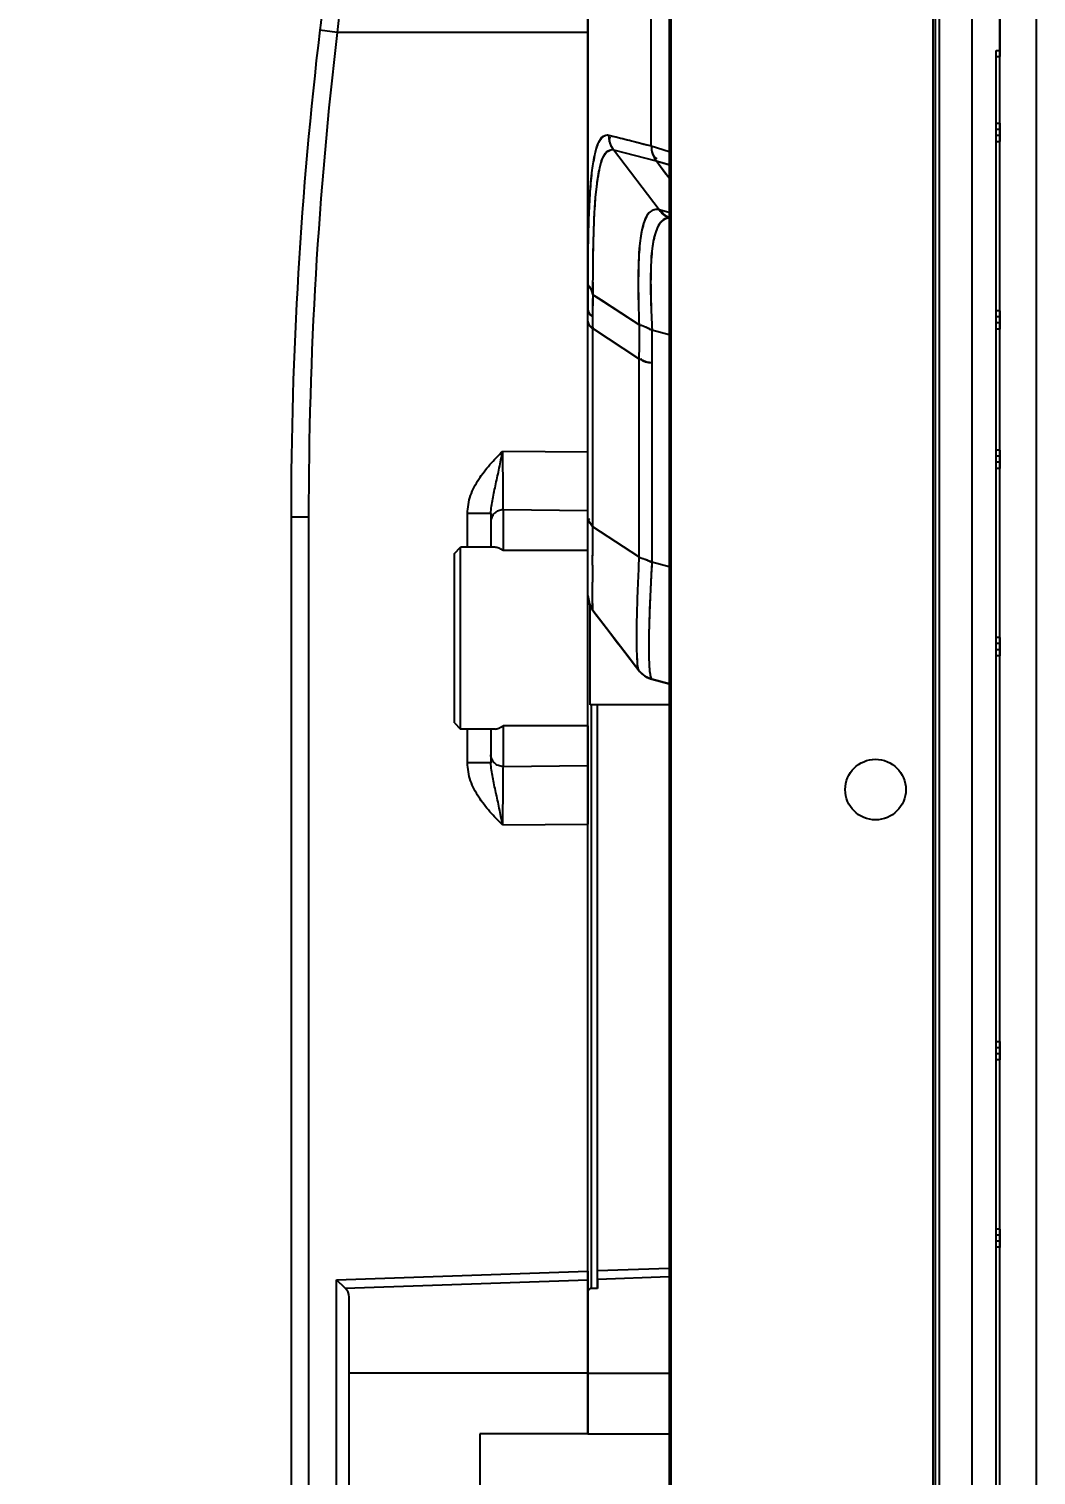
# Model space of a CAD drawing. Header units: millimetres. Extents: x -1070 to 42146, y 1440 to 12921.
# Drawn here: x 5205 to 5288.1, y 3398.7 to 3518.1 of the extents above; entities that cross this region are included whole.
import ezdxf

# ---------------------------------------------------------------- set-up
doc = ezdxf.new("R2010")
doc.units = ezdxf.units.MM
for name, color, linetype in [('02___PRT_ALL_AXES', 7, 'Continuous'), ('DIM', 4, 'Continuous'), ('DW-PLUS-XIANGTI实线CONTINUOUS', 7, 'Continuous')]:
    doc.layers.add(name, color=color, linetype=linetype)
doc.styles.get("Standard").update_dxf_attribs({"font": 'arial.ttf'})
doc.dimstyles.new('ISO-200', dxfattribs={"dimtxt": 30, "dimasz": 25, "dimexe": 1.25, "dimexo": 5, "dimgap": 5, "dimtad": 1, "dimtoh": 1, "dimdec": 1, "dimdsep": 46, "dimtxsty": 'Standard', "dimcen": 2.5, "dimadec": 0, "dimazin": 0, "dimtfac": 1, "dimtdec": 1, "dimtmove": 0, "dimatfit": 3, "dimfxl": 1, "dimarcsym": 0})

# ---------------------------------------------------------------- blocks, each defined once
blk = doc.blocks.new('*D136')
at = {"layer": 'Defpoints', "color": 0, "transparency": 16777216}
for p in [(5277.61, 3662.83), (5117.23, 2872.83), (5277.61, 2872.83)]:
    blk.add_point(p, dxfattribs=at)
at = {"layer": 'DIM', "color": 0, "lineweight": -2, "transparency": 16777216}
for p, q in [((5272.61, 3662.83), (5115.98, 3662.83)), ((5117.23, 3637.83), (5117.23, 2897.83)), ((5272.61, 2872.83), (5115.98, 2872.83))]:
    blk.add_line(p, q, dxfattribs=at)
at = {"layer": 'DIM', "color": 0, "transparency": 16777216}
for points in [[(5113.06, 3637.83), (5121.4, 3637.83), (5117.23, 3662.83)], [(5113.06, 2897.83), (5121.4, 2897.83), (5117.23, 2872.83)]]:
    blk.add_solid(points, dxfattribs=at)
at = {"layer": 'DIM', "color": 0, "lineweight": -3, "transparency": 16777216, "insert": (5092.81, 3267.83), "char_height": 30, "attachment_point": 5, "rotation": 90}
blk.add_mtext('790 [2\'-7 1/8"]', dxfattribs=at)

msp = doc.modelspace()

# ---------------------------------------------------------------- linework, layer by layer
at = {"color": 7, "linetype": 'Continuous', "lineweight": -3}
for p, q in [((5257.809, 3527.642), (5257.809, 3395.326)), ((5256.347, 3508.456), (5256.347, 3527.196)), ((5251.109, 3521.591), (5251.109, 3514.061)), ((5230.422, 3517.826), (5228.985, 3518.003)), ((5251.109, 3517.826), (5230.422, 3517.826)), ((5251.109, 3514.061), (5251.109, 3497.176)), ((5252.849, 3509.353), (5254.481, 3508.937)), ((5254.481, 3508.937), (5256.347, 3508.456)), ((5256.984, 3503.18), (5253.226, 3508.139)), ((5253.23, 3508.142), (5256.744, 3507.232)), ((5256.347, 3508.456), (5257.809, 3508.009)), ((5257.475, 3506.241), (5256.744, 3507.232)), ((5256.744, 3507.232), (5257.812, 3506.914)), ((5257.809, 3505.788), (5257.475, 3506.241)), ((5257.017, 3503.172), (5256.988, 3503.181)), ((5257.304, 3503.096), (5257.017, 3503.172)), ((5257.613, 3503.013), (5257.304, 3503.096)), ((5257.806, 3502.962), (5257.613, 3503.013)), ((5251.109, 3497.176), (5251.109, 3496.175)), ((5251.11, 3496.055), (5251.112, 3496.798)), ((5251.112, 3496.798), (5251.114, 3497.176)), ((5251.109, 3496.175), (5251.109, 3495.224)), ((5251.109, 3495.224), (5251.11, 3496.055)), ((5251.525, 3494.945), (5251.528, 3495.863)), ((5251.669, 3496.083), (5251.529, 3496.175)), ((5251.785, 3496.008), (5251.669, 3496.083)), ((5252.233, 3495.716), (5251.785, 3496.008)), ((5253.109, 3495.145), (5252.233, 3495.716)), ((5251.109, 3494.971), (5251.109, 3495.224)), ((5251.109, 3495.224), (5251.109, 3494.971)), ((5251.109, 3494.808), (5251.109, 3494.971)), ((5251.109, 3494.48), (5251.109, 3494.808)), ((5251.109, 3493.991), (5251.109, 3494.48)), ((5251.522, 3493.374), (5251.524, 3494.185)), ((5251.524, 3494.348), (5251.525, 3494.945)), ((5251.524, 3494.185), (5251.524, 3494.348)), ((5255.341, 3493.691), (5253.109, 3495.145)), ((5251.109, 3493.374), (5251.109, 3493.991)), ((5251.109, 3485.776), (5251.109, 3493.374)), ((5251.522, 3485.776), (5251.522, 3493.374)), ((5255.332, 3490.892), (5251.522, 3493.374)), ((5257.809, 3492.871), (5256.404, 3493.248)), ((5255.332, 3490.892), (5255.332, 3483.357)), ((5256.401, 3490.535), (5256.401, 3483.357)), ((5251.109, 3477.75), (5251.109, 3485.776)), ((5251.522, 3477.75), (5251.522, 3485.776)), ((5251.109, 3483.179), (5244.074, 3483.245)), ((5255.332, 3483.357), (5255.331, 3474.544)), ((5256.401, 3483.357), (5256.401, 3474.098)), ((5226.609, 3477.826), (5226.609, 3358.449)), ((5228.056, 3477.826), (5226.609, 3477.826)), ((5228.056, 3477.826), (5228.056, 3358.449)), ((5243.109, 3478.11), (5241.179, 3478.11)), ((5241.179, 3475.326), (5241.179, 3478.11)), ((5243.109, 3478.11), (5243.109, 3477.447)), ((5243.109, 3477.447), (5243.109, 3475.326)), ((5251.109, 3478.348), (5244.109, 3478.413)), ((5244.109, 3478.413), (5244.109, 3475.07)), ((5251.109, 3477.204), (5251.109, 3477.75)), ((5251.522, 3477.026), (5251.522, 3477.75)), ((5251.109, 3474.309), (5251.109, 3477.204)), ((5251.511, 3475.351), (5251.522, 3477.025)), ((5255.331, 3474.544), (5251.522, 3477.026)), ((5240.109, 3474.826), (5240.609, 3475.326)), ((5240.609, 3467.826), (5240.609, 3475.326)), ((5251.109, 3475.07), (5244.109, 3475.07)), ((5251.504, 3473.849), (5251.511, 3475.351)), ((5240.109, 3469.989), (5240.109, 3474.826)), ((5251.109, 3471.336), (5251.109, 3474.309)), ((5257.809, 3473.721), (5256.401, 3474.098)), ((5251.109, 3471.334), (5251.109, 3471.336)), ((5251.109, 3471.336), (5251.109, 3471.336)), ((5251.109, 3470.057), (5251.109, 3471.334)), ((5251.109, 3471.334), (5251.126, 3471.08)), ((5240.109, 3469.926), (5240.109, 3469.989)), ((5240.109, 3467.826), (5240.109, 3469.926)), ((5251.109, 3467.826), (5251.109, 3470.057)), ((5251.521, 3470.118), (5251.521, 3470.118)), ((5254.356, 3466.426), (5251.522, 3470.118)), ((5240.109, 3465.726), (5240.109, 3467.826)), ((5240.609, 3460.326), (5240.609, 3467.826)), ((5251.109, 3460.581), (5251.109, 3467.826)), ((5240.109, 3465.663), (5240.109, 3465.726)), ((5240.109, 3460.826), (5240.109, 3465.663)), ((5255.048, 3465.524), (5254.356, 3466.426)), ((5255.331, 3465.155), (5255.048, 3465.524)), ((5255.199, 3465.309), (5255.3, 3465.177)), ((5255.276, 3465.222), (5255.3, 3465.176)), ((5255.3, 3465.176), (5255.3, 3465.176)), ((5256.394, 3464.441), (5256.401, 3464.439)), ((5257.809, 3464.062), (5256.401, 3464.439)), ((5251.409, 3415.597), (5251.409, 3462.331)), ((5251.909, 3415.597), (5251.909, 3462.331)), ((5240.109, 3460.826), (5240.609, 3460.326)), ((5241.179, 3457.542), (5241.179, 3460.326)), ((5243.109, 3460.326), (5243.109, 3458.204)), ((5244.109, 3460.581), (5244.109, 3457.238)), ((5251.109, 3460.581), (5244.109, 3460.581)), ((5251.109, 3460.581), (5251.109, 3457.304)), ((5243.109, 3457.542), (5241.179, 3457.542)), ((5243.109, 3458.204), (5243.109, 3457.542)), ((5244.109, 3457.238), (5251.109, 3457.304)), ((5251.109, 3457.304), (5251.109, 3452.473)), ((5244.074, 3452.407), (5251.109, 3452.473)), ((5251.109, 3415.569), (5251.109, 3452.473)), ((5230.374, 3414.845), (5251.109, 3415.569)), ((5251.109, 3415.569), (5251.109, 3414.86)), ((5251.409, 3414.888), (5251.409, 3415.597)), ((5257.809, 3415.803), (5251.909, 3415.597)), ((5251.909, 3415.254), (5251.909, 3415.597)), ((5231.091, 3414.161), (5230.374, 3414.845)), ((5230.374, 3370.807), (5230.374, 3414.845)), ((5231.091, 3414.161), (5251.109, 3414.86)), ((5251.109, 3414.86), (5251.109, 3413.854)), ((5251.409, 3414.154), (5251.409, 3414.888)), ((5251.909, 3414.888), (5251.909, 3415.254)), ((5257.809, 3415.094), (5251.909, 3414.888)), ((5251.909, 3414.888), (5251.909, 3414.154)), ((5231.409, 3372.221), (5231.409, 3413.43)), ((5251.109, 3413.854), (5251.109, 3414.154)), ((5251.109, 3413.854), (5251.109, 3407.154)), ((5251.109, 3413.854), (5251.109, 3407.154)), ((5251.909, 3414.154), (5251.409, 3414.154)), ((5251.109, 3407.154), (5231.409, 3407.154)), ((5251.109, 3402.154), (5251.109, 3407.154)), ((5251.109, 3407.154), (5251.109, 3402.154)), ((5251.109, 3407.154), (5257.809, 3407.154)), ((5242.196, 3402.154), (5242.196, 3383.498)), ((5251.109, 3402.154), (5242.196, 3402.154)), ((5251.109, 3402.154), (5257.809, 3402.154))]:
    msp.add_line(p, q, dxfattribs=at)
at = {"color": 1, "lineweight": -3}
msp.add_lwpolyline([(5285.109, 3767.826), (5288.109, 3767.826), (5288.109, 2767.826), (5285.109, 2767.826)], close=True, dxfattribs=at)
at = {"color": 7, "linetype": 'Continuous', "lineweight": -3}
for points in [[(5251.126, 3471.08), (5251.128, 3471.061), (5251.178, 3470.822)], [(5251.178, 3470.822), (5251.184, 3470.792), (5251.265, 3470.565)], [(5251.265, 3470.565), (5251.276, 3470.534), (5251.387, 3470.32)], [(5251.387, 3470.32), (5251.402, 3470.291), (5251.522, 3470.117)], [(5251.522, 3470.117), (5251.879, 3469.651), (5252.389, 3468.985), (5252.916, 3468.296), (5253.461, 3467.584), (5254.023, 3466.849), (5254.602, 3466.091), (5255.199, 3465.309)], [(5255.3, 3465.177), (5255.386, 3465.072), (5255.523, 3464.933)], [(5255.386, 3465.071), (5255.387, 3465.07), (5255.524, 3464.931)], [(5255.523, 3464.933), (5255.565, 3464.891), (5255.773, 3464.727), (5256.007, 3464.589), (5256.268, 3464.479), (5256.396, 3464.44)], [(5255.524, 3464.931), (5255.566, 3464.889), (5255.678, 3464.802)]]:
    msp.add_lwpolyline(points, dxfattribs=at)
for centre, radius, start, end in [((5567.442, 3477.826), 340.833, 169.93327, 173.23034), ((5567.442, 3477.826), 340.833, 173.23034, 180), ((5567.39, 3477.826), 339.333, 173.23034, 180), ((5391.834, 3495.432), 140.307, 179.69685, 179.82413), ((5252.309, 3495.534), 1.423, 232.28645, 236.47854), ((5768.305, 3490.681), 512.973, 179.66382, 179.97645), ((5772.523, 3491.342), 516.123, 179.78843, 180.08954), ((5750.592, 3471.722), 499.093, 179.75584, 179.91593), ((5253.109, 3471.336), 2, 180, 187.3599), ((5253.109, 3471.336), 2, 187.3599, 194.91394), ((5253.109, 3471.336), 2, 194.91394, 202.7016), ((5253.109, 3471.336), 2, 202.7016, 210.56012), ((5253.109, 3471.336), 2, 210.56012, 217.51524)]:
    msp.add_arc(centre, radius, start, end, dxfattribs=at)
for centre, major_axis, start_param, end_param in [((5230.409, 3413.43), (0, 1), -1.5707963, -0.7511006), ((5251.409, 3413.854), (0.3, 0), 2.2956417, 3.1415927), ((5251.409, 3413.854), (0, 0.3), 0, 0.7248453)]:
    msp.add_ellipse(centre, major_axis=major_axis, ratio=1, start_param=start_param, end_param=end_param, dxfattribs=at)
for points, knots in [([(5242.577, 3577.528), (5242.576, 3577.527), (5242.576, 3577.519), (5242.57, 3577.507), (5242.564, 3577.483), (5242.554, 3577.451), (5242.542, 3577.41), (5242.521, 3577.336), (5242.487, 3577.222), (5242.438, 3577.056), (5242.379, 3576.855), (5242.31, 3576.617), (5242.23, 3576.343), (5242.14, 3576.034), (5242, 3575.55), (5241.801, 3574.858), (5241.535, 3573.924), (5241.233, 3572.855), (5240.899, 3571.653), (5240.534, 3570.322), (5240.141, 3568.866), (5239.564, 3566.688), (5238.791, 3563.684), (5237.827, 3559.76), (5236.821, 3555.443), (5235.796, 3550.772), (5234.775, 3545.788), (5233.78, 3540.537), (5232.829, 3535.064), (5231.636, 3527.48), (5230.872, 3521.71), (5230.422, 3517.826)], [0, 0, 0, 0, 0.0000787, 0.0003146, 0.0007078, 0.001258, 0.0019653, 0.0028294, 0.0050273, 0.0078495, 0.0112936, 0.0153561, 0.0200336, 0.0253215, 0.0312152, 0.0447981, 0.0607344, 0.0789696, 0.0994428, 0.1220881, 0.1468347, 0.1736081, 0.2329214, 0.2993743, 0.3722802, 0.4509255, 0.5345721, 0.6224553, 0.7137814, 0.8077251, 1, 1, 1, 1]), ([(5251.114, 3497.176), (5251.118, 3498.114), (5251.133, 3499.89), (5251.189, 3502.39), (5251.289, 3504.548), (5251.444, 3506.325), (5251.659, 3507.708), (5251.936, 3508.662), (5252.296, 3509.301), (5252.701, 3509.391), (5252.849, 3509.353)], [0, 0, 0, 0, 0.2204488, 0.4176016, 0.5878593, 0.7281085, 0.8372445, 0.9149054, 0.9641306, 1, 1, 1, 1]), ([(5253.227, 3508.138), (5253.17, 3508.222), (5252.955, 3508.59), (5252.837, 3509.026), (5252.849, 3509.353)], [0, 0, 0, 0, 0.2355319, 1, 1, 1, 1]), ([(5251.532, 3496.176), (5251.533, 3497.094), (5251.54, 3498.834), (5251.59, 3501.287), (5251.683, 3503.409), (5251.834, 3505.159), (5252.045, 3506.523), (5252.318, 3507.464), (5252.679, 3508.096), (5253.08, 3508.177), (5253.226, 3508.139)], [0, 0, 0, 0, 0.2194041, 0.4161281, 0.5864609, 0.7269973, 0.8364793, 0.9144198, 0.9638818, 1, 1, 1, 1]), ([(5256.984, 3503.18), (5256.858, 3503.214), (5256.585, 3503.234), (5256.204, 3503.015), (5255.914, 3502.596), (5255.779, 3502.248), (5255.715, 3502.046)], [0, 0, 0, 0, 0.2065494, 0.4107271, 0.6650899, 1, 1, 1, 1]), ([(5255.715, 3502.046), (5255.572, 3501.593), (5255.386, 3500.489), (5255.215, 3497.698), (5255.279, 3495.374), (5255.343, 3493.692)], [0, 0, 0, 0, 0.1699699, 0.3978744, 1, 1, 1, 1]), ([(5256.712, 3501.355), (5256.566, 3500.915), (5256.38, 3499.84), (5256.23, 3497.13), (5256.327, 3494.875), (5256.412, 3493.246)], [0, 0, 0, 0, 0.1706807, 0.3988867, 1, 1, 1, 1]), ([(5257.809, 3502.495), (5257.579, 3502.496), (5257.025, 3502.208), (5256.815, 3501.665), (5256.712, 3501.355)], [0, 0, 0, 0, 0.4125299, 1, 1, 1, 1]), ([(5251.529, 3496.176), (5251.48, 3496.4), (5251.388, 3496.695), (5251.131, 3496.967), (5251.115, 3497.108), (5251.114, 3497.176)], [0, 0, 0, 0, 0.6294409, 0.8145346, 1, 1, 1, 1]), ([(5251.109, 3494.971), (5251.109, 3494.921), (5251.142, 3494.698), (5251.303, 3494.514), (5251.439, 3494.409)], [0, 0, 0, 0, 0.2247315, 1, 1, 1, 1]), ([(5251.13, 3493.843), (5251.143, 3493.799), (5251.224, 3493.606), (5251.388, 3493.46), (5251.522, 3493.371)], [0, 0, 0, 0, 0.220892, 1, 1, 1, 1]), ([(5255.343, 3493.681), (5255.417, 3493.672), (5255.793, 3493.578), (5256.145, 3493.405), (5256.412, 3493.246)], [0, 0, 0, 0, 0.1930634, 1, 1, 1, 1]), ([(5256.401, 3490.535), (5256.298, 3490.549), (5255.927, 3490.615), (5255.561, 3490.743), (5255.332, 3490.892)], [0, 0, 0, 0, 0.2762317, 1, 1, 1, 1]), ([(5241.179, 3478.11), (5241.179, 3478.612), (5241.368, 3479.624), (5242.063, 3480.98), (5243.008, 3482.169), (5243.717, 3482.888), (5244.074, 3483.245)], [0, 0, 0, 0, 0.2494575, 0.4993872, 0.7496193, 1, 1, 1, 1]), ([(5243.109, 3478.11), (5243.109, 3478.312), (5243.146, 3478.718), (5243.292, 3479.532), (5243.527, 3480.58), (5243.803, 3481.888), (5243.982, 3482.787), (5244.074, 3483.245)], [0, 0, 0, 0, 0.1161392, 0.2327427, 0.4745635, 0.7319395, 1, 1, 1, 1]), ([(5244.074, 3483.245), (5244.075, 3482.709), (5244.078, 3481.694), (5244.085, 3480.307), (5244.095, 3479.233), (5244.103, 3478.638), (5244.109, 3478.413)], [0, 0, 0, 0, 0.3328397, 0.6302885, 0.8608023, 1, 1, 1, 1]), ([(5244.109, 3478.413), (5243.979, 3478.413), (5243.718, 3478.364), (5243.385, 3478.15), (5243.161, 3477.829), (5243.109, 3477.573), (5243.109, 3477.447)], [0, 0, 0, 0, 0.2539882, 0.5056607, 0.7540174, 1, 1, 1, 1]), ([(5251.522, 3477.024), (5251.466, 3477.102), (5251.31, 3477.326), (5251.109, 3477.567), (5251.109, 3477.75)], [0, 0, 0, 0, 0.3458484, 1, 1, 1, 1]), ([(5244.109, 3475.07), (5244, 3475.147), (5243.789, 3475.267), (5243.549, 3475.326), (5243.441, 3475.326)], [0, 0, 0, 0, 0.552062, 1, 1, 1, 1]), ([(5255.33, 3474.544), (5255.293, 3473.772), (5255.19, 3471.265), (5255.103, 3468.756), (5255.13, 3467.02)], [0, 0, 0, 0, 0.3080825, 1, 1, 1, 1]), ([(5255.331, 3474.532), (5255.47, 3474.433), (5255.869, 3474.372), (5256.208, 3474.191), (5256.401, 3474.098)], [0, 0, 0, 0, 0.444192, 1, 1, 1, 1]), ([(5256.396, 3474.1), (5256.31, 3472.603), (5256.191, 3470.028), (5256.129, 3467.449), (5256.149, 3466.369)], [0, 0, 0, 0, 0.5813645, 1, 1, 1, 1]), ([(5251.521, 3470.118), (5251.488, 3470.161), (5251.524, 3470.294), (5251.501, 3470.49), (5251.507, 3470.887), (5251.496, 3471.546), (5251.499, 3472.122), (5251.5, 3472.455)], [0, 0, 0, 0, 0.0692512, 0.1501169, 0.2614125, 0.5734516, 1, 1, 1, 1]), ([(5255.13, 3467.02), (5255.136, 3466.62), (5255.17, 3466.026), (5255.199, 3465.409), (5255.276, 3465.222)], [0, 0, 0, 0, 0.6644651, 1, 1, 1, 1]), ([(5256.149, 3466.369), (5256.151, 3466.263), (5256.16, 3465.892), (5256.177, 3465.521), (5256.199, 3465.257)], [0, 0, 0, 0, 0.2877093, 1, 1, 1, 1]), ([(5256.199, 3465.257), (5256.213, 3465.082), (5256.247, 3464.822), (5256.298, 3464.544), (5256.355, 3464.471)], [0, 0, 0, 0, 0.6558073, 1, 1, 1, 1]), ([(5256.355, 3464.471), (5256.361, 3464.464), (5256.373, 3464.451), (5256.388, 3464.443), (5256.396, 3464.44)], [0, 0, 0, 0, 0.5476068, 1, 1, 1, 1]), ([(5243.441, 3460.326), (5243.549, 3460.326), (5243.789, 3460.385), (5244, 3460.505), (5244.109, 3460.581)], [0, 0, 0, 0, 0.4479405, 1, 1, 1, 1]), ([(5244.074, 3452.407), (5243.717, 3452.764), (5243.008, 3453.482), (5242.063, 3454.671), (5241.368, 3456.028), (5241.179, 3457.039), (5241.179, 3457.542)], [0, 0, 0, 0, 0.2503807, 0.5006129, 0.7505426, 1, 1, 1, 1]), ([(5244.109, 3457.238), (5243.979, 3457.238), (5243.718, 3457.288), (5243.385, 3457.502), (5243.161, 3457.823), (5243.109, 3458.078), (5243.109, 3458.204)], [0, 0, 0, 0, 0.2539882, 0.5056607, 0.7540174, 1, 1, 1, 1]), ([(5244.074, 3452.407), (5243.982, 3452.865), (5243.803, 3453.763), (5243.527, 3455.072), (5243.292, 3456.12), (5243.146, 3456.934), (5243.109, 3457.34), (5243.109, 3457.542)], [0, 0, 0, 0, 0.2680605, 0.5254365, 0.7672573, 0.8838608, 1, 1, 1, 1]), ([(5244.109, 3457.238), (5244.103, 3457.014), (5244.095, 3456.419), (5244.085, 3455.344), (5244.078, 3453.958), (5244.075, 3452.943), (5244.074, 3452.407)], [0, 0, 0, 0, 0.1391961, 0.3697096, 0.6671594, 1, 1, 1, 1])]:
    msp.add_open_spline(points, degree=3, knots=knots, dxfattribs=at)
for points in [[(5256.347, 3508.456), (5256.343, 3508.027), (5256.487, 3507.576), (5256.743, 3507.232)], [(5256.984, 3503.182), (5257.202, 3502.912), (5257.489, 3502.682), (5257.808, 3502.548)], [(5257.803, 3502.554), (5257.497, 3502.687), (5257.218, 3502.906), (5257.017, 3503.172)], [(5251.109, 3493.991), (5251.109, 3493.941), (5251.116, 3493.891), (5251.13, 3493.843)]]:
    msp.add_open_spline(points, degree=3, dxfattribs=at)
at = {"layer": '02___PRT_ALL_AXES', "color": 7, "linetype": 'Continuous', "lineweight": -3}
for p, q in [((5243.109, 3475.326), (5240.609, 3475.326)), ((5243.441, 3475.326), (5243.109, 3475.326)), ((5251.309, 3467.826), (5251.309, 3470.471)), ((5251.309, 3466.978), (5251.309, 3467.826)), ((5251.309, 3462.331), (5251.309, 3466.978)), ((5257.809, 3462.326), (5251.309, 3462.326)), ((5243.109, 3460.326), (5240.609, 3460.326)), ((5243.441, 3460.326), (5243.109, 3460.326))]:
    msp.add_line(p, q, dxfattribs=at)
at = {"layer": 'DW-PLUS-XIANGTI实线CONTINUOUS', "color": 7, "lineweight": -3}
for p, q in [((5251.109, 3402.154), (5251.109, 3644.763)), ((5257.809, 3643.88), (5257.809, 2891.771)), ((5257.95, 3643.862), (5257.95, 2891.79)), ((5279.604, 2894.641), (5279.604, 3641.011)), ((5279.809, 2894.668), (5279.809, 3640.984)), ((5282.809, 3641.598), (5282.809, 2894.054)), ((5280.102, 3640.946), (5280.102, 2894.706)), ((5256.347, 3508.456), (5256.347, 3527.196)), ((5285.109, 3519.826), (5285.109, 3515.826)), ((5284.809, 3393.326), (5284.809, 3516.326)), ((5284.809, 3516.326), (5285.109, 3516.326)), ((5284.809, 3515.826), (5285.109, 3515.826)), ((5285.109, 3510.309), (5284.809, 3510.309)), ((5285.109, 3509.81), (5284.809, 3509.81)), ((5285.109, 3510.326), (5285.109, 3508.81)), ((5285.109, 3509.309), (5284.809, 3509.309)), ((5285.109, 3508.809), (5284.809, 3508.809)), ((5256.984, 3503.18), (5253.226, 3508.139)), ((5253.23, 3508.142), (5256.744, 3507.232)), ((5256.347, 3508.456), (5257.809, 3508.009)), ((5257.809, 3505.788), (5256.744, 3507.232)), ((5256.744, 3507.232), (5257.849, 3506.903)), ((5257.002, 3503.176), (5256.988, 3503.181)), ((5257.017, 3503.172), (5257.002, 3503.176)), ((5257.796, 3502.964), (5257.017, 3503.172)), ((5251.11, 3496.176), (5251.114, 3497.176)), ((5251.109, 3494.971), (5251.11, 3496.055)), ((5251.11, 3496.055), (5251.11, 3496.176)), ((5255.341, 3493.691), (5251.529, 3496.175)), ((5251.523, 3493.99), (5251.524, 3494.348)), ((5251.524, 3494.348), (5251.526, 3495.248)), ((5285.109, 3494.843), (5284.809, 3494.843)), ((5285.109, 3494.343), (5284.809, 3494.343)), ((5285.109, 3494.842), (5285.109, 3493.326)), ((5251.522, 3493.374), (5251.523, 3493.99)), ((5251.522, 3477.026), (5251.522, 3493.374)), ((5255.332, 3490.892), (5251.522, 3493.374)), ((5257.809, 3492.871), (5256.404, 3493.248)), ((5285.109, 3493.842), (5284.809, 3493.842)), ((5285.109, 3493.342), (5284.809, 3493.342)), ((5255.332, 3490.892), (5255.331, 3474.544)), ((5256.401, 3490.535), (5256.401, 3474.098)), ((5285.109, 3483.341), (5284.809, 3483.341)), ((5285.109, 3482.841), (5284.809, 3482.841)), ((5285.109, 3482.34), (5284.809, 3482.34)), ((5285.109, 3483.357), (5285.109, 3481.841)), ((5285.109, 3481.84), (5284.809, 3481.84)), ((5255.331, 3474.544), (5251.522, 3477.026)), ((5257.809, 3473.721), (5256.401, 3474.098)), ((5251.109, 3471.334), (5251.276, 3470.534)), ((5251.276, 3470.534), (5251.522, 3470.117)), ((5251.309, 3462.331), (5251.309, 3470.468)), ((5255.331, 3465.155), (5251.522, 3470.118)), ((5251.522, 3470.117), (5252.916, 3468.296)), ((5252.916, 3468.296), (5255.038, 3465.52)), ((5285.109, 3467.874), (5284.809, 3467.874)), ((5285.109, 3467.374), (5284.809, 3467.374)), ((5285.109, 3466.873), (5284.809, 3466.873)), ((5285.109, 3467.873), (5285.109, 3466.357)), ((5255.038, 3465.52), (5255.3, 3465.177)), ((5285.109, 3466.374), (5284.809, 3466.374)), ((5255.299, 3465.177), (5255.773, 3464.727)), ((5255.773, 3464.727), (5256.396, 3464.44)), ((5256.394, 3464.441), (5257.809, 3464.062)), ((5257.809, 3462.326), (5251.309, 3462.326)), ((5251.409, 3414.154), (5251.409, 3462.331)), ((5251.909, 3414.154), (5251.909, 3462.331)), ((5285.109, 3434.512), (5284.809, 3434.512)), ((5285.109, 3434.529), (5285.109, 3433.013)), ((5285.109, 3434.013), (5284.809, 3434.013)), ((5285.109, 3433.512), (5284.809, 3433.512)), ((5285.109, 3433.012), (5284.809, 3433.012)), ((5285.109, 3419.046), (5284.809, 3419.046)), ((5285.109, 3419.045), (5285.109, 3417.529)), ((5285.109, 3418.546), (5284.809, 3418.546)), ((5285.109, 3418.045), (5284.809, 3418.045)), ((5285.109, 3417.546), (5284.809, 3417.546)), ((5257.809, 3415.803), (5251.909, 3415.597)), ((5257.809, 3415.094), (5251.909, 3414.888)), ((5251.909, 3414.154), (5251.409, 3414.154)), ((5251.109, 3407.154), (5257.809, 3407.154)), ((5251.109, 3402.154), (5257.809, 3402.154))]:
    msp.add_line(p, q, dxfattribs=at)
for centre, radius, start, end in [((5608.659, 3495.692), 357.127, 179.75798, 179.9224), ((5567.299, 3494.762), 315.773, 179.74362, 179.91177), ((5768.305, 3490.681), 512.973, 179.66382, 179.97645), ((5772.523, 3491.342), 516.123, 179.78843, 180.08954), ((5758.45, 3471.7), 506.951, 179.75708, 179.91469), ((5253.109, 3471.336), 2, 180, 217.51524)]:
    msp.add_arc(centre, radius, start, end, dxfattribs=at)
msp.add_ellipse((5274.858, 3455.326), major_axis=(0, 2.5), ratio=1, dxfattribs=at)
msp.add_ellipse((5251.409, 3413.854), major_axis=(0.3, 0), ratio=1, start_param=1.5707963, end_param=3.1415927, dxfattribs=at)
for points, knots in [([(5251.114, 3497.176), (5251.122, 3498.952), (5251.173, 3502.054), (5251.308, 3505.599), (5251.686, 3507.714), (5251.898, 3508.766), (5252.522, 3509.437), (5252.849, 3509.353)], [0, 0, 0, 0, 0.4200066, 0.7322373, 0.8420049, 0.9201152, 1, 1, 1, 1]), ([(5252.849, 3509.353), (5252.984, 3509.318), (5253.61, 3509.16), (5254.235, 3509), (5254.725, 3508.874)], [0, 0, 0, 0, 0.2162863, 1, 1, 1, 1]), ([(5251.534, 3497.201), (5251.541, 3498.804), (5251.593, 3501.598), (5251.739, 3504.798), (5252.107, 3506.689), (5252.324, 3507.651), (5252.923, 3508.219), (5253.226, 3508.139)], [0, 0, 0, 0, 0.4198363, 0.7307799, 0.8400678, 0.917899, 1, 1, 1, 1]), ([(5256.984, 3503.18), (5256.742, 3503.245), (5256.035, 3503.053), (5255.826, 3502.398), (5255.715, 3502.046)], [0, 0, 0, 0, 0.4043066, 1, 1, 1, 1]), ([(5257.801, 3502.542), (5257.741, 3502.563), (5257.624, 3502.611), (5257.514, 3502.675), (5257.463, 3502.713)], [0, 0, 0, 0, 0.5055864, 1, 1, 1, 1]), ([(5255.715, 3502.046), (5255.381, 3500.987), (5255.234, 3498.15), (5255.279, 3495.374), (5255.343, 3493.692)], [0, 0, 0, 0, 0.3974192, 1, 1, 1, 1]), ([(5256.712, 3501.355), (5256.371, 3500.33), (5256.242, 3497.567), (5256.327, 3494.875), (5256.412, 3493.246)], [0, 0, 0, 0, 0.3983427, 1, 1, 1, 1]), ([(5257.808, 3502.495), (5257.695, 3502.496), (5257.131, 3502.377), (5256.851, 3501.771), (5256.712, 3501.355)], [0, 0, 0, 0, 0.2057073, 1, 1, 1, 1]), ([(5251.529, 3496.176), (5251.501, 3496.304), (5251.428, 3496.661), (5251.117, 3496.945), (5251.114, 3497.176)], [0, 0, 0, 0, 0.3625851, 1, 1, 1, 1]), ([(5251.109, 3494.971), (5251.109, 3494.806), (5251.229, 3494.51), (5251.495, 3494.448), (5251.587, 3494.429)], [0, 0, 0, 0, 0.6358154, 1, 1, 1, 1]), ([(5251.109, 3493.991), (5251.109, 3493.826), (5251.228, 3493.531), (5251.493, 3493.47), (5251.585, 3493.451)], [0, 0, 0, 0, 0.6355655, 1, 1, 1, 1]), ([(5255.343, 3493.681), (5255.407, 3493.673), (5255.735, 3493.619), (5256.054, 3493.462), (5256.251, 3493.277)], [0, 0, 0, 0, 0.1921889, 1, 1, 1, 1]), ([(5251.522, 3477.024), (5251.47, 3477.096), (5251.356, 3477.241), (5251.107, 3477.432), (5251.197, 3477.651), (5251.261, 3477.7)], [0, 0, 0, 0, 0.3251176, 0.7025143, 1, 1, 1, 1]), ([(5255.33, 3474.544), (5255.293, 3473.772), (5255.19, 3471.265), (5255.103, 3468.756), (5255.13, 3467.02)], [0, 0, 0, 0, 0.3080825, 1, 1, 1, 1]), ([(5255.331, 3474.532), (5255.525, 3474.394), (5255.896, 3474.369), (5256.186, 3474.173), (5256.268, 3474.105)], [0, 0, 0, 0, 0.6890758, 1, 1, 1, 1]), ([(5256.396, 3474.1), (5256.35, 3473.307), (5256.223, 3470.732), (5256.116, 3468.153), (5256.149, 3466.369)], [0, 0, 0, 0, 0.3080097, 1, 1, 1, 1]), ([(5251.521, 3470.118), (5251.488, 3470.161), (5251.541, 3470.389), (5251.481, 3470.813), (5251.509, 3471.551), (5251.499, 3472.122), (5251.5, 3472.455)], [0, 0, 0, 0, 0.0692514, 0.2614112, 0.5734508, 1, 1, 1, 1]), ([(5255.13, 3467.02), (5255.136, 3466.605), (5255.181, 3466.01), (5255.194, 3465.369), (5255.288, 3465.196)], [0, 0, 0, 0, 0.6782744, 1, 1, 1, 1]), ([(5255.288, 3465.196), (5255.29, 3465.193), (5255.293, 3465.186), (5255.298, 3465.179), (5255.3, 3465.176)], [0, 0, 0, 0, 0.5260416, 1, 1, 1, 1]), ([(5256.283, 3464.654), (5256.295, 3464.602), (5256.315, 3464.526), (5256.368, 3464.448), (5256.396, 3464.44)], [0, 0, 0, 0, 0.6481735, 1, 1, 1, 1])]:
    msp.add_open_spline(points, degree=3, knots=knots, dxfattribs=at)
for points in [[(5253.227, 3508.138), (5253.019, 3508.442), (5252.766, 3508.924), (5252.989, 3509.216)], [(5254.725, 3508.874), (5255.266, 3508.734), (5255.806, 3508.595), (5256.347, 3508.456)], [(5256.347, 3508.456), (5256.343, 3508.07), (5256.448, 3507.537), (5256.806, 3507.392)], [(5256.984, 3503.182), (5257.195, 3502.921), (5257.473, 3502.599), (5257.809, 3502.602)], [(5257.463, 3502.713), (5257.315, 3502.823), (5257.206, 3503.009), (5257.185, 3503.193)], [(5256.401, 3490.535), (5256.08, 3490.578), (5255.577, 3490.587), (5255.501, 3490.902)], [(5251.511, 3475.351), (5251.514, 3475.909), (5251.518, 3476.467), (5251.522, 3477.025)], [(5251.504, 3473.849), (5251.506, 3474.35), (5251.508, 3474.851), (5251.511, 3475.351)], [(5256.149, 3466.369), (5256.156, 3465.998), (5256.168, 3465.627), (5256.199, 3465.257)], [(5256.199, 3465.257), (5256.216, 3465.055), (5256.234, 3464.851), (5256.283, 3464.654)]]:
    msp.add_open_spline(points, degree=3, dxfattribs=at)

# ---------------------------------------------------------------- dimensions: what is measured, and where the dimension line sits
at = {"layer": 'DIM', "color": 7, "lineweight": -3}
dim = msp.add_linear_dim(base=(5117.229, 2872.826), p1=(5277.609, 3662.826), p2=(5277.609, 2872.826), angle=90, dimstyle='ISO-200', dxfattribs=at)
dim.commit()
dim.dimension.update_dxf_attribs({"geometry": '*D136', "text_midpoint": (5092.809, 3267.826)})

doc.saveas('drawing.dxf')
